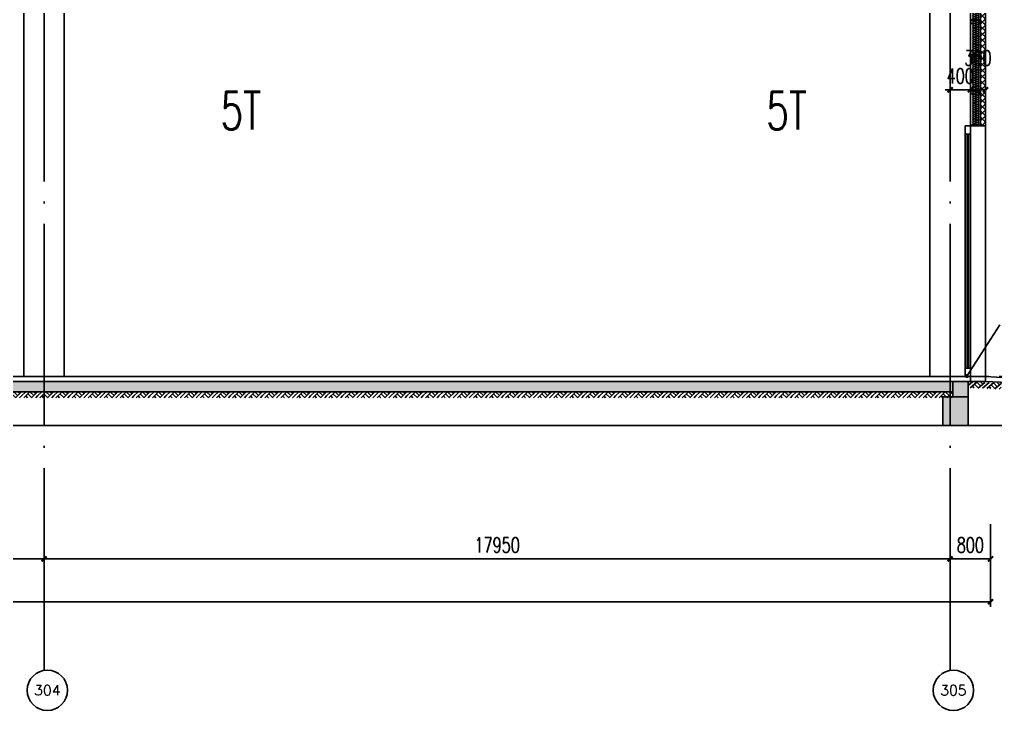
# Model space of a CAD drawing. Extents: x -1899985 to -450366, y 556196 to 2151267.
# Drawn here: x -619857 to -600522, y 561644 to 575331 of the extents above; entities that cross this region are included whole.
import ezdxf
from ezdxf.enums import TextEntityAlignment as Align

# ---------------------------------------------------------------- set-up
doc = ezdxf.new("R2010")
doc.units = 0
doc.header["$LTSCALE"] = 1000
doc.header["$MEASUREMENT"] = 0
doc.linetypes.add('__DASH', pattern=[0.35, 0.25, -0.1])
doc.linetypes.add('DOTE', pattern=[2.42, 2, -0.2, 0.02, -0.2])
doc.layers.get('Defpoints').update_dxf_attribs({"color": 210})
for name, color, linetype in [('A-AXIS-D', 1, 'Continuous'), ('A-AXIS-DOTE', 14, 'DOTE'), ('A-AXIS-DP', 126, 'Continuous'), ('A-AXIS-SYMB', 3, 'Continuous'), ('A-HATCH-1', 252, 'Continuous'), ('A-HATCH-2', 251, 'Continuous'), ('A-LIN-V', 9, 'Continuous'), ('A-WINDOW', 140, 'Continuous'), ('AS-COLN', 6, 'Continuous'), ('AS-WALL', 40, 'Continuous'), ('COLUMN', 9, 'Continuous'), ('FHSGH10105-主梁-06', 7, 'Continuous'), ('PUB_HATCH', 8, 'Continuous'), ('PUB_TEXT', 7, 'Continuous')]:
    doc.layers.add(name, color=color, linetype=linetype)
doc.styles.add('_TCH_AXIS', font='COMPLEX', dxfattribs={"bigfont": 'GBCBIG'})
doc.styles.add('_TCH_DIM_T3', font='SIMPLEX', dxfattribs={"width": 0.705882, "bigfont": 'GBCBIG'})
doc.styles.add('A-DIM_T3', font='SIMPLEX', dxfattribs={"width": 0.705882, "bigfont": 'GBCBIG'})
doc.styles.add('A-STANDARD', font='SIMPLEX', dxfattribs={"bigfont": 'GBCBIG'})
doc.dimstyles.new('_TCH_ARCH&&100', dxfattribs={"dimtxt": 297.5, "dimasz": 100, "dimexe": 100, "dimexo": 100, "dimgap": 126.25, "dimtad": 1, "dimdec": 0, "dimzin": 0, "dimdsep": 46, "dimtxsty": '_TCH_DIM_T3', "dimblk": 'ARCHTICK', "dimcen": 0.09, "dimclrt": 7, "dimazin": 2, "dimtfac": 1, "dimtdec": 0, "dimtix": 1, "dimtmove": 2, "dimatfit": 3, "dimfxl": 0, "dimtolj": 1, "dimtzin": 0, "dimarcsym": 0})
doc.dimstyles.new('A-DIM&&100', dxfattribs={"dimtxt": 297.5, "dimasz": 100, "dimexe": 100, "dimexo": 100, "dimgap": 126.25, "dimtad": 1, "dimdec": 0, "dimzin": 0, "dimdsep": 46, "dimtxsty": 'A-DIM_T3', "dimblk": 'ARCHTICK', "dimcen": 0.09, "dimclrt": 7, "dimazin": 2, "dimtfac": 1, "dimtdec": 0, "dimtix": 1, "dimtmove": 2, "dimatfit": 3, "dimfxl": 0, "dimtolj": 1, "dimtzin": 0, "dimarcsym": 0})

# ---------------------------------------------------------------- blocks, each defined once
blk = doc.blocks.new('w432424324')
at = {"layer": 'COLUMN'}
for points in [[(-769154.7, 584057.5), (-769154.7, 568257.5), (-768354.7, 568257.5), (-768354.7, 584057.5)], [(-750404.7, 584057.5), (-750404.7, 568257.5), (-751204.7, 568257.5), (-751204.7, 584057.5)]]:
    blk.add_lwpolyline(points, close=True, dxfattribs=at)
blk = doc.blocks.new('CURVEPATTERNLIB$SYSLIB$岩棉板')
at = {"color": 0}
for p, q in [((0, -17), (12, -67)), ((12, -67), (24, -17))]:
    blk.add_line(p, q, dxfattribs=at)
for centre, start, end in [((12, -17), 0, 180), ((0, -67), 270, 0), ((24, -67), 180, 270)]:
    blk.add_arc(centre, 12, start, end, dxfattribs=at)
blk = doc.blocks.new('CURVEPATTERNLIB$SYSLIB$防水材料1')
at = {"layer": 'PUB_HATCH'}
h = blk.add_hatch(dxfattribs=at)
h.set_pattern_fill('ANSI31', color=256, scale=10, angle=90, style=0)
h.set_pattern_definition([(45, (-196995.837, -685381.036), (11.22532015, -11.22532015), [])])
h.paths.add_polyline_path([(35, 0), (0, 0), (0, -100), (35, -100), (35, -90), (30, -90), (30, -95), (5, -95), (5, -5), (30, -5), (30, -10), (35, -10)])
h = blk.add_hatch(dxfattribs=at)
h.set_pattern_fill('ANSI31', color=256, scale=10, angle=90, style=0)
h.set_pattern_definition([(45, (-196695.837, -685381.036), (11.22532015, -11.22532015), [])])
h.paths.add_polyline_path([(335, 0), (300, 0), (300, -100), (335, -100), (335, -90), (330, -90), (330, -95), (305, -95), (305, -5), (330, -5), (330, -10), (335, -10)])
at = {"layer": 'A-LIN-V', "extrusion": (-3.26108e-18, 2.41725e-31, -1)}
blk.add_line((600, 0), (600, -100), dxfattribs=at)
at = {"layer": 'A-LIN-V'}
for p, q in [((30, -10), (35, -10)), ((330, -10), (335, -10)), ((30, -90), (35, -90)), ((330, -90), (335, -90))]:
    blk.add_line(p, q, dxfattribs=at)
at = {"layer": 'A-LIN-V', "extrusion": (-3.26108e-18, 2.41725e-31, -1)}
for points in [[(-35, -10), (-35, 0), (0, 0), (0, -100), (-35, -100), (-35, -90)], [(-335, -10), (-335, 0), (-300, 0), (-300, -100), (-335, -100), (-335, -90)], [(-30, -10), (-30, -5), (-5, -5), (-5, -95), (-30, -95), (-30, -90)], [(-330, -10), (-330, -5), (-305, -5), (-305, -95), (-330, -95), (-330, -90)]]:
    blk.add_lwpolyline(points, dxfattribs=at)
at = {"layer": 'A-LIN-V', "xscale": 0.8142221102150538, "yscale": 0.8108108108108109, "zscale": 0.8142221102150538}
for p in [(0, -20.1), (19.5, -20.1), (39.1, -20.1), (58.6, -20.1), (78.2, -20.1), (97.7, -20.1), (117.2, -20.1), (136.8, -20.1), (156.3, -20.1), (175.9, -20.1), (195.4, -20.1), (215, -20.1), (234.5, -20.1), (254, -20.1), (273.6, -20.1), (293.1, -20.1), (312.7, -20.1), (332.2, -20.1), (351.7, -20.1), (371.3, -20.1), (390.8, -20.1), (410.4, -20.1), (429.9, -20.1), (449.5, -20.1), (469, -20.1), (488.5, -20.1), (508.1, -20.1), (527.6, -20.1), (547.2, -20.1), (566.7, -20.1), (586.2, -20.1)]:
    blk.add_blockref('CURVEPATTERNLIB$SYSLIB$岩棉板', p, dxfattribs=at)
blk = doc.blocks.new('e54645')
at = {"layer": 'PUB_HATCH'}
h = blk.add_hatch(dxfattribs=at)
h.set_pattern_fill('多孔材料', color=256, scale=30, style=0)
h.set_pattern_definition([(45, (60, 0), (-60.000061, 60.000061), []), (135, (60, 0), (-60.000061, -60.000061), [])])
h.paths.add_polyline_path([(-1138445, 572427), (-1138445, 578007), (-1138545, 578007), (-1138545, 572427)])
at = {"layer": 'A-LIN-V'}
for p, q in [((-1138545, 572427), (-1138545, 567457, 0)), ((-1138145, 572427), (-1138495, 572427))]:
    blk.add_line(p, q, dxfattribs=at)
at = {"layer": 'A-WINDOW'}
for points in [[(-1138245, 572427), (-1138245, 572427), (-1138245, 572257), (-1138145, 572257), (-1138145, 572427), (-1138245, 572427)], [(-1138245, 572257), (-1138245, 567627)], [(-1138210, 572257), (-1138210, 567627)], [(-1138245, 567627), (-1138245, 567627), (-1138245, 567457), (-1138145, 567457), (-1138145, 567627), (-1138245, 567627)]]:
    blk.add_lwpolyline(points, dxfattribs=at)
at = {"layer": 'A-WINDOW', "elevation": 0}
for points in [[(-1138180, 567627), (-1138180, 572257)], [(-1138145, 567627), (-1138145, 572257)]]:
    blk.add_lwpolyline(points, dxfattribs=at)
at = {"layer": 'AS-WALL'}
for p, q in [((-1138545, 572427), (-1138545, 578007)), ((-1138445, 572427), (-1138445, 578007)), ((-1138545, 572427), (-1138445, 572427))]:
    blk.add_line(p, q, dxfattribs=at)
at = {"layer": 'COLUMN'}
blk.add_lwpolyline([(-1138245, 582457), (-1138245, 567627)], dxfattribs=at)
at = {"layer": 'A-HATCH-2', "xscale": 2.302811452123795, "yscale": 1.999999999990687, "zscale": 1.999999999990687, "rotation": 269.9999999986397}
for p in [(-1138245, 575217), (-1138245, 573822)]:
    blk.add_blockref('CURVEPATTERNLIB$SYSLIB$防水材料1', p, dxfattribs=at)
blk = doc.blocks.new('_ArchTick')
at = {"color": 0, "linetype": 'ByBlock', "const_width": 0.4}
blk.add_lwpolyline([(-0.5, -0.5), (0.5, 0.5)], dxfattribs=at)
blk = doc.blocks.new('*D217')
at = {"layer": 'A-AXIS-DP', "color": 0, "lineweight": -2}
for p, q in [((-601020, 573344), (-601020, 574037)), ((-601020, 573937), (-600720, 573937)), ((-600720, 573344), (-600720, 574037))]:
    blk.add_line(p, q, dxfattribs=at)
at = {"layer": 'Defpoints', "color": 0}
for p in [(-600720, 573937), (-601020, 573244), (-600720, 573244)]:
    blk.add_point(p, dxfattribs=at)
at = {"layer": 'A-AXIS-DP', "color": 0, "lineweight": -2, "xscale": 100, "yscale": 100, "zscale": 100, "rotation": 180}
blk.add_blockref('_ArchTick', (-601020, 573937), dxfattribs=at)
at = {"layer": 'A-AXIS-DP', "color": 0, "lineweight": -2, "xscale": 100, "yscale": 100, "zscale": 100}
blk.add_blockref('_ArchTick', (-600720, 573937), dxfattribs=at)
at = {"layer": 'A-AXIS-DP', "color": 7, "insert": (-600870, 574567), "char_height": 297.5, "attachment_point": 5, "style": '_TCH_DIM_T3'}
blk.add_mtext('\\A1;300', dxfattribs=at)
blk = doc.blocks.new('*D218')
at = {"layer": 'A-AXIS-DP', "color": 0, "lineweight": -2}
for p, q in [((-601420, 573937), (-601520, 573937)), ((-601420, 573344), (-601420, 574037)), ((-601420, 573937), (-601020, 573937)), ((-601020, 573344), (-601020, 574037)), ((-601020, 573937), (-600920, 573937))]:
    blk.add_line(p, q, dxfattribs=at)
at = {"layer": 'Defpoints', "color": 0}
for p in [(-601020, 573937), (-601420, 573244), (-601020, 573244)]:
    blk.add_point(p, dxfattribs=at)
at = {"layer": 'A-AXIS-DP', "color": 0, "lineweight": -2, "xscale": 100, "yscale": 100, "zscale": 100}
blk.add_blockref('_ArchTick', (-601420, 573937), dxfattribs=at)
at = {"layer": 'A-AXIS-DP', "color": 0, "lineweight": -2, "xscale": 100, "yscale": 100, "zscale": 100, "rotation": 180}
blk.add_blockref('_ArchTick', (-601020, 573937), dxfattribs=at)
at = {"layer": 'A-AXIS-DP', "color": 7, "insert": (-601220, 574212), "char_height": 297.5, "attachment_point": 5, "style": '_TCH_DIM_T3'}
blk.add_mtext('\\A1;400', dxfattribs=at)
blk = doc.blocks.new('*D380')
at = {"layer": 'A-AXIS-D', "color": 0, "lineweight": -2}
for p, q in [((-673970, 565332), (-673970, 563696)), ((-600620, 565332), (-600620, 563696)), ((-673970, 563796), (-600620, 563796))]:
    blk.add_line(p, q, dxfattribs=at)
at = {"layer": 'Defpoints', "color": 0}
for p in [(-673970, 565432), (-600620, 565432), (-600620, 563796)]:
    blk.add_point(p, dxfattribs=at)
at = {"layer": 'A-AXIS-D', "color": 0, "lineweight": -2, "xscale": 100, "yscale": 100, "zscale": 100, "rotation": 180}
blk.add_blockref('_ArchTick', (-673970, 563796), dxfattribs=at)
at = {"layer": 'A-AXIS-D', "color": 0, "lineweight": -2, "xscale": 100, "yscale": 100, "zscale": 100}
blk.add_blockref('_ArchTick', (-600620, 563796), dxfattribs=at)
at = {"layer": 'A-AXIS-D', "color": 7, "insert": (-637295, 564071), "char_height": 297.5, "attachment_point": 5, "style": 'A-DIM_T3'}
blk.add_mtext('\\A1;73350', dxfattribs=at)
blk = doc.blocks.new('*D441')
at = {"layer": 'A-AXIS-D', "color": 0, "lineweight": -2}
for p, q in [((-601420, 565332), (-601420, 564546)), ((-600620, 565332), (-600620, 564546)), ((-601420, 564646), (-600620, 564646))]:
    blk.add_line(p, q, dxfattribs=at)
at = {"layer": 'Defpoints', "color": 0}
for p in [(-601420, 565432), (-600620, 565432), (-600620, 564646)]:
    blk.add_point(p, dxfattribs=at)
at = {"layer": 'A-AXIS-D', "color": 0, "lineweight": -2, "xscale": 100, "yscale": 100, "zscale": 100, "rotation": 180}
blk.add_blockref('_ArchTick', (-601420, 564646), dxfattribs=at)
at = {"layer": 'A-AXIS-D', "color": 0, "lineweight": -2, "xscale": 100, "yscale": 100, "zscale": 100}
blk.add_blockref('_ArchTick', (-600620, 564646), dxfattribs=at)
at = {"layer": 'A-AXIS-D', "color": 7, "insert": (-601020, 564921), "char_height": 297.5, "attachment_point": 5, "style": 'A-DIM_T3'}
blk.add_mtext('\\A1;800', dxfattribs=at)
blk = doc.blocks.new('*D442')
at = {"layer": 'A-AXIS-D', "color": 0, "lineweight": -2}
for p, q in [((-619370, 565332), (-619370, 564546)), ((-601420, 565332), (-601420, 564546)), ((-619370, 564646), (-601420, 564646))]:
    blk.add_line(p, q, dxfattribs=at)
at = {"layer": 'Defpoints', "color": 0}
for p in [(-619370, 565432), (-601420, 565432), (-601420, 564646)]:
    blk.add_point(p, dxfattribs=at)
at = {"layer": 'A-AXIS-D', "color": 0, "lineweight": -2, "xscale": 100, "yscale": 100, "zscale": 100, "rotation": 180}
blk.add_blockref('_ArchTick', (-619370, 564646), dxfattribs=at)
at = {"layer": 'A-AXIS-D', "color": 0, "lineweight": -2, "xscale": 100, "yscale": 100, "zscale": 100}
blk.add_blockref('_ArchTick', (-601420, 564646), dxfattribs=at)
at = {"layer": 'A-AXIS-D', "color": 7, "insert": (-610395, 564921), "char_height": 297.5, "attachment_point": 5, "style": 'A-DIM_T3'}
blk.add_mtext('\\A1;17950', dxfattribs=at)
blk = doc.blocks.new('*D443')
at = {"layer": 'A-AXIS-D', "color": 0, "lineweight": -2}
for p, q in [((-637320, 565332), (-637320, 564546)), ((-619370, 565332), (-619370, 564546)), ((-637320, 564646), (-619370, 564646))]:
    blk.add_line(p, q, dxfattribs=at)
at = {"layer": 'Defpoints', "color": 0}
for p in [(-637320, 565432), (-619370, 565432), (-619370, 564646)]:
    blk.add_point(p, dxfattribs=at)
at = {"layer": 'A-AXIS-D', "color": 0, "lineweight": -2, "xscale": 100, "yscale": 100, "zscale": 100, "rotation": 180}
blk.add_blockref('_ArchTick', (-637320, 564646), dxfattribs=at)
at = {"layer": 'A-AXIS-D', "color": 0, "lineweight": -2, "xscale": 100, "yscale": 100, "zscale": 100}
blk.add_blockref('_ArchTick', (-619370, 564646), dxfattribs=at)
at = {"layer": 'A-AXIS-D', "color": 7, "insert": (-628345, 564921), "char_height": 297.5, "attachment_point": 5, "style": 'A-DIM_T3'}
blk.add_mtext('\\A1;17950', dxfattribs=at)
blk = doc.blocks.new('$LinePat$素土夯实')
at = {"color": 0}
for p, q in [((0, -210), (210, 0)), ((120, -300), (420, 0)), ((420, 0), (608, -188)), ((495, -300), (795, 0)), ((615, 0), (705, -90)), ((210, -210), (300, -300)), ((315, -105), (502, -293)), ((705, -300), (795, -210))]:
    blk.add_line(p, q, dxfattribs=at)

msp = doc.modelspace()

# ---------------------------------------------------------------- hatches: boundary and pattern name
at = {"layer": 'A-HATCH-1'}
h = msp.add_hatch(dxfattribs=at)
h.set_pattern_fill('混凝土', color=256, scale=50)
h.set_pattern_definition([(50, (0, 0), (358.63009, -31.37607), [37.5, -412.5]), (355, (0, 0), (-69.37567, 376.09607), [30, -330]), (100.4514, (29.9, -2.6), (289.25469, 344.71977), [31.8701, -350.57106]), (46.1842, (0, 100), (533.62052, -82.7595), [56.25, -618.75]), (96.6356, (44.47, 93.1), (467.33135, 487.05894), [47.80514, -525.8565]), (351.1842, (0, 100), (467.33097, 487.0593), [45, -495]), (21, (50, 75), (298.45353, -201.30945), [37.5, -412.5]), (326, (50, 75), (121.65767, 362.57502), [30, -330]), (71.4514, (74.87, 58.22), (420.11131, 161.26525), [31.8701, -350.57106]), (37.5, (0, 0), (6.079928, 166.446927), [0, -326, 0, -335, 0, -331.25]), (7.5, (0, 0), (131.53477, 197.205856), [0, -191, 0, -318.5, 0, -126.25]), (327.5, (-111.5, 0), (266.911218, -11.277436), [0, -125, 0, -390, 0, -517.5]), (317.5, (-161.5, 0), (291.593085, 50.05249), [0, -162.5, 0, -259, 0, -367.5])])
h.paths.add_polyline_path([(-601365.9, 567957.5), (-601365.9, 568157.5), (-673270, 568157.5), (-673270, 567957.5)])
at = {"layer": 'PUB_HATCH'}
for points in [[(-601065.9, 567857.5), (-601065.9, 568157.5), (-601365.9, 568157.5), (-601365.9, 567857.5)], [(-601065.9, 567290), (-601065.9, 567856.9), (-601565.9, 567856.9), (-601565.9, 567290)]]:
    msp.add_hatch(color=256, dxfattribs=at).paths.add_polyline_path(points)

# ---------------------------------------------------------------- linework, layer by layer
at = {"layer": 'A-AXIS-D'}
for centre in [(-619305.7, 562043.9), (-601355.7, 562043.9)]:
    msp.add_circle(centre, 400, dxfattribs=at)
at = {"layer": 'A-AXIS-DOTE', "ltscale": 2}
for p, q in [((-619370, 562443.9), (-619370, 589505.1)), ((-601420, 562443.9), (-601420, 589505.1))]:
    msp.add_line(p, q, dxfattribs=at)
at = {"layer": 'A-AXIS-DOTE', "linetype": '__DASH', "ltscale": 2}
msp.add_line((-590152, 568257.5), (-684013.9, 568257.5), dxfattribs=at)
at = {"layer": 'A-AXIS-SYMB'}
msp.add_line((-601089.3, 568267.8), (-600439.4, 569282.3), dxfattribs=at)
at = {"layer": 'A-AXIS-SYMB', "const_width": 40}
msp.add_lwpolyline([(-601100, 568251, 1), (-601078.5, 568284.6, 1)], format="xyb", close=True, dxfattribs=at)
at = {"layer": 'A-AXIS-SYMB'}
msp.add_lwpolyline([(-676403.6, 567290), (-638150.7, 567290), (-638074.2, 567500), (-638000.2, 567080), (-637925.7, 567290), (-599672.7, 567290)], dxfattribs=at)
at = {"layer": 'AS-COLN'}
for p, q in [((-601365.9, 567857.5), (-601365.9, 568157.5)), ((-601365.9, 568157.5), (-601065.9, 568157.5)), ((-601065.9, 567857.5), (-601065.9, 568157.5)), ((-601565.9, 567290), (-601565.9, 567856.9)), ((-601565.9, 567856.9), (-601065.9, 567856.9)), ((-601365.9, 567857.5), (-601065.9, 567857.5)), ((-601065.9, 567290), (-601065.9, 567856.9)), ((-601565.9, 567290), (-601065.9, 567290))]:
    msp.add_line(p, q, dxfattribs=at)
msp.add_lwpolyline([(-601365.9, 567957.5), (-601365.9, 568157.5), (-673270, 568157.5), (-673270, 567957.5)], close=True, dxfattribs=at)
at = {"layer": 'AS-WALL'}
for p, q in [((-601020, 568157.5), (-601020, 568257.5)), ((-600720, 568257.5), (-595117, 567957.5)), ((-600720, 568257.5), (-600720, 568157.7)), ((-600720, 568157.7), (-601065.9, 568157.5))]:
    msp.add_line(p, q, dxfattribs=at)
for points in [[(-600720, 568257.5), (-600720, 568257.5), (-673920, 568257.5), (-673920, 568157.5)], [(-589952, 567907.5), (-595119.5, 567907.5), (-600720, 568157.7)]]:
    msp.add_lwpolyline(points, dxfattribs=at)

# ---------------------------------------------------------------- block references
at = {"layer": 'A-HATCH-1', "xscale": 0.4002011246148612, "yscale": 0.4, "zscale": 0.4, "rotation": 359.9999999999998}
for p in [(-620137.3, 567957.5), (-619819.1, 567957.5), (-619501, 567957.5), (-619182.8, 567957.5), (-618864.7, 567957.5), (-618546.5, 567957.5), (-618228.3, 567957.5), (-617910.2, 567957.5), (-617592, 567957.5), (-617273.9, 567957.5), (-616955.7, 567957.5), (-616637.5, 567957.5), (-616319.4, 567957.5), (-616001.2, 567957.5), (-615683.1, 567957.5), (-615364.9, 567957.5), (-615046.7, 567957.5), (-614728.6, 567957.5), (-614410.4, 567957.5), (-614092.3, 567957.5), (-613774.1, 567957.5), (-613455.9, 567957.5), (-613137.8, 567957.5), (-612819.6, 567957.5), (-612501.5, 567957.5), (-612183.3, 567957.5), (-611865.1, 567957.5), (-611547, 567957.5), (-611228.8, 567957.5), (-610910.7, 567957.5), (-610592.5, 567957.5), (-610274.3, 567957.5), (-609956.2, 567957.5), (-609638, 567957.5), (-609319.9, 567957.5), (-609001.7, 567957.5), (-608683.5, 567957.5), (-608365.4, 567957.5), (-608047.2, 567957.5), (-607729.1, 567957.5), (-607410.9, 567957.5), (-607092.7, 567957.5), (-606774.6, 567957.5), (-606456.4, 567957.5), (-606138.3, 567957.5), (-605820.1, 567957.5), (-605501.9, 567957.5), (-605183.8, 567957.5), (-604865.6, 567957.5), (-604547.5, 567957.5), (-604229.3, 567957.5), (-603911.1, 567957.5), (-603593, 567957.5), (-603274.8, 567957.5), (-602956.7, 567957.5), (-602638.5, 567957.5), (-602320.3, 567957.5), (-602002.2, 567957.5), (-601684, 567957.5)]:
    msp.add_blockref('$LinePat$素土夯实', p, dxfattribs=at)
at = {"layer": 'A-HATCH-2', "xscale": 0.4159052384306443, "yscale": 0.4, "zscale": 0.4, "rotation": 357.5925547705154}
for p in [(-601065.9, 568157.5), (-600735.5, 568143.6)]:
    msp.add_blockref('$LinePat$素土夯实', p, dxfattribs=at)
at = {"layer": 'A-LIN-V'}
for p in [(131434.7, 0), (149384.7, 0)]:
    msp.add_blockref('w432424324', p, dxfattribs=at)
at = {"layer": 'AS-COLN', "xscale": -1}
msp.add_blockref('e54645', (-1739265, 800), dxfattribs=at)

# ---------------------------------------------------------------- texts
at = {"layer": 'FHSGH10105-主梁-06', "color": 3, "linetype": 'Continuous', "style": 'A-STANDARD', "width": 0.705882}
for p in [(-615876.2, 573152.3), (-605064.7, 573152.3)]:
    msp.add_text('5T', height=743.75, dxfattribs=at).set_placement(p)
at = {"layer": 'PUB_TEXT', "style": '_TCH_AXIS'}
for s, height, p, p2 in [('304', 199.75, (-619567.3, 561944), (-619044.1, 561944)), ('305', 206.28, (-601616, 561940.7), (-601095.4, 561940.7))]:
    msp.add_text(s, height=height, dxfattribs=at).set_placement(p, p2, align=Align.FIT)

# ---------------------------------------------------------------- dimensions: what is measured, and where the dimension line sits
at = {"layer": 'A-AXIS-D'}
for base, p1, p2, angle, picture, middle in [((-600620, 563795.6), (-673970, 565432), (-600620, 565432), 360, '*D380', (-637295, 564070.6)), ((-619370, 564645.6), (-637320, 565432), (-619370, 565432), 360, '*D443', (-628345, 564920.6)), ((-601420, 564645.6), (-619370, 565432), (-601420, 565432), 360, '*D442', (-610395, 564920.6)), ((-600620, 564645.6), (-601420, 565432), (-600620, 565432), 0, '*D441', (-601020, 564920.6))]:
    dim = msp.add_linear_dim(base=base, p1=p1, p2=p2, angle=angle, dimstyle='A-DIM&&100', override={"dimgap": 0}, dxfattribs=at)
    dim.commit()
    dim.dimension.update_dxf_attribs({"geometry": picture, "text_midpoint": middle, "dimtype": 129})
at = {"layer": 'A-AXIS-DP'}
dim = msp.add_linear_dim(base=(-600720, 573936.9), p1=(-601020, 573244.3), p2=(-600720, 573244.3), angle=0, dimstyle='_TCH_ARCH&&100', dxfattribs=at)
dim.commit()
dim.dimension.update_dxf_attribs({"geometry": '*D217', "text_midpoint": (-600870, 574566.9), "dimtype": 129})
dim = msp.add_aligned_dim(p1=(-601420, 573244.3), p2=(-601020, 573244.3), distance=692.5, dimstyle='_TCH_ARCH&&100', dxfattribs=at)
dim.commit()
dim.dimension.update_dxf_attribs({"geometry": '*D218', "text_midpoint": (-601220, 574211.9)})

doc.saveas('drawing.dxf')
